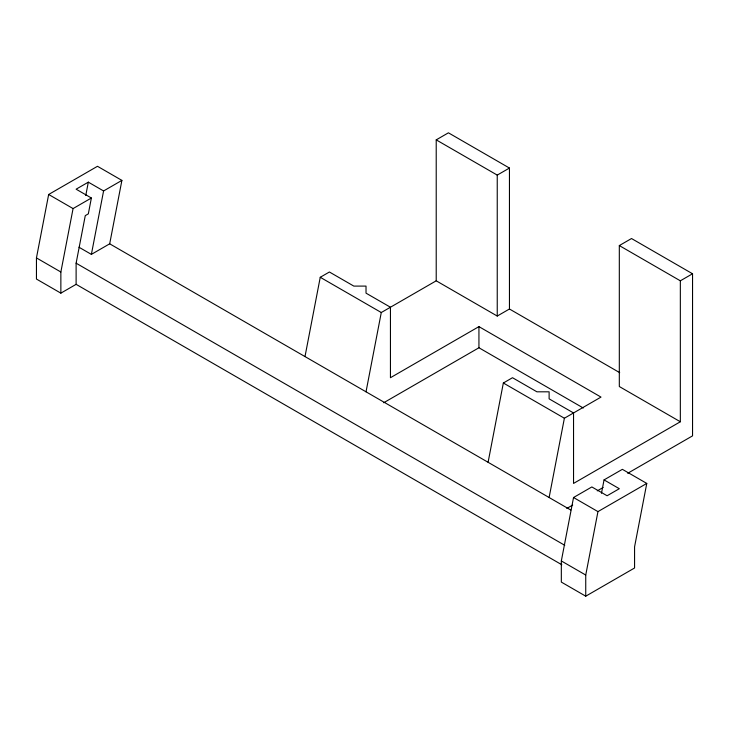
<?xml version="1.0" encoding="UTF-8"?>
<svg xmlns="http://www.w3.org/2000/svg" width="729" height="729" viewBox="0 0 729 729"><rect width="100%" height="100%" fill="white"/><g stroke="black" fill="none" stroke-linecap="round" stroke-linejoin="round"><path stroke-width="1.09" d="M561.813 564.747L76.117 284.337L60.862 293.149L36.45 279.052L36.45 257.911L48.661 194.479L97.486 166.294L121.898 180.391L109.687 243.814L91.38 254.385L78.978 247.231M60.862 293.149L60.862 272.008L73.073 208.576L91.38 198.006L76.117 189.194L88.327 182.15L103.582 190.962L121.898 180.391M85.758 195.5L88.327 182.15M76.117 284.337L76.117 263.196L85.275 215.629L88.327 213.861L91.38 198.006M91.38 254.385L103.582 190.962M304.995 356.572L320.25 277.284L329.408 271.999L353.82 286.096L366.022 286.096L366.022 293.149L390.443 307.237L390.443 377.713L478.935 326.619L600.997 397.095L564.383 418.236L549.119 497.524M366.022 391.81L381.285 312.522L436.215 280.811L497.242 316.049L509.453 309.005L619.705 372.656M488.093 462.286L503.347 382.998L512.505 377.713L536.918 391.81L549.119 391.81L549.119 398.854L573.541 412.951L573.541 483.427L680.339 421.763L680.339 280.811L619.313 245.573L619.313 386.525L680.339 421.763M604.049 479.901L622.366 469.33L646.778 483.427L634.567 546.85L634.567 567.991L585.742 596.185L561.33 582.088L561.33 560.947L573.541 497.515L591.848 486.945L607.102 495.756L619.313 488.712L604.049 479.901L601.48 493.251M585.742 596.185L585.742 575.044L597.953 511.612L646.778 483.427M436.215 280.811L436.215 139.868L448.417 132.815L509.453 168.053L509.453 309.005M436.215 139.868L497.242 175.097L509.453 168.053M619.313 245.573L631.514 238.529L692.55 273.767L692.55 435.86L627.715 473.285M383.7 402.745L478.935 347.76L583.282 408.003M680.339 280.811L692.55 273.767M566.807 508.45L572.702 505.051M597.261 490.872L603.156 487.464M320.25 277.284L381.285 312.522M503.347 382.998L564.383 418.236M48.661 194.479L73.073 208.576M573.541 497.515L597.953 511.612M109.687 243.814L570.78 510.027M76.117 263.196L564.765 545.31M36.45 257.911L60.862 272.008M561.33 560.947L585.742 575.044M497.242 175.097L497.242 316.049M478.935 326.619L478.935 347.76"/></g></svg>
